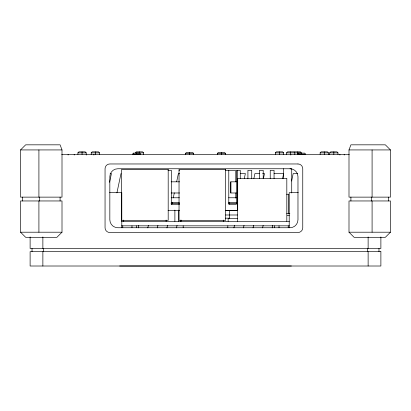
<?xml version="1.0" encoding="UTF-8"?>
<svg xmlns="http://www.w3.org/2000/svg" width="411" height="411" viewBox="0 0 411 411"><rect width="100%" height="100%" fill="white"/><g stroke="black" fill="none" stroke-linecap="round" stroke-linejoin="round"><path stroke-width="0.62" d="M235.786 181.821L235.796 170.663L228.701 170.663M109.588 182.279L111.432 173.534L110.153 173.534M116.919 192.898L120.998 173.534M138.255 227.874L138.784 225.377M147.821 227.874L148.35 225.377M157.387 227.874L157.916 225.377M166.953 227.874L167.483 225.377M171.952 204.139L172.348 202.263M173.267 197.891L174.321 192.898M176.684 181.652L178.395 173.534L179.669 173.534M176.519 227.874L177.049 225.377M229.348 204.139L229.744 202.263M233.921 227.874L234.445 225.377M244.309 178.528L245.362 173.534L240.26 173.534M243.487 227.874L244.011 225.377M253.875 178.528L254.928 173.534L259.392 173.534M253.053 227.874L253.577 225.377M263.441 178.528L264.494 173.534L262.578 173.534M262.619 227.874L263.143 225.377M272.185 227.874L272.709 225.377M282.573 178.528L283.626 173.534L274.06 173.534M291.615 181.03L293.192 173.534L297.656 173.534M348.996 149.933L350.907 144.831L385.348 144.831L390.45 149.933L390.45 197.131L348.996 197.131L348.996 149.933L390.45 149.933M77.915 154.397L77.915 152.871L78.881 151.849L85.236 151.849L86.202 152.871L86.253 155.039M91.211 154.397L91.211 152.871L92.177 151.849L98.532 151.849L99.498 152.871L99.498 154.397M185.412 154.526L185.412 153.509L186.378 152.486L192.733 152.486L193.699 153.509L193.699 154.526M217.301 154.526L217.301 153.509L218.267 152.486L224.622 152.486L225.588 153.509L225.588 154.526M275.339 154.397L275.339 152.871L276.305 151.849L282.655 151.849L283.621 152.871L283.621 154.397M286.554 154.397L286.554 152.871L287.52 151.849L293.87 151.849L294.841 152.871L294.841 154.495M320.133 154.397L320.133 152.871L321.099 151.849L327.454 151.849L328.42 152.871L328.42 154.397M329.689 154.397L329.689 152.871L330.655 151.849L337.01 151.849L337.976 152.871L337.976 154.397M20.55 149.933L25.652 144.831L60.093 144.831L62.004 149.933L62.004 197.131L20.55 197.131L20.55 149.933L62.004 149.933M62.004 232.205L56.903 237.306L25.652 237.306L20.55 232.205L20.55 200.958L62.004 200.958L62.004 232.205L20.55 232.205M390.45 232.205L385.348 237.306L354.097 237.306L348.996 232.205L348.996 200.958L390.45 200.958L390.45 232.205L348.996 232.205M294.163 151.849L300.513 151.849L301.479 152.871L286.554 152.871M77.915 152.871L86.202 152.871M91.211 152.871L99.498 152.871M143.578 152.871L135.296 152.871L136.262 151.849L142.612 151.849L143.578 152.871L143.578 154.397M275.339 152.871L283.621 152.871M320.133 152.871L328.42 152.871M329.689 152.871L337.976 152.871M185.412 153.509L193.699 153.509M217.301 153.509L225.588 153.509M61.691 154.397L349.304 154.397M168.001 170.344L171.382 170.344L171.382 204.144M179.032 170.344L179.638 170.344M225.588 170.344L228.778 170.344L228.778 204.144L236.433 204.144L236.433 170.344L240.26 170.344L240.26 178.636M171.13 181.821L179.612 181.821M236.417 192.985L230.797 192.985L230.797 181.821L236.417 181.821M109.578 192.667L121.795 192.667L121.795 227.74M298.299 192.667L289.205 192.667L289.205 227.74M171.13 192.985L179.612 192.985M286.657 194.259L288.697 194.259L288.697 213.802M171.176 197.768L179.412 197.768M228.675 197.768L236.777 197.768M171.176 202.551L179.412 202.551M228.608 202.551L236.777 202.551M170.986 203.825L179.71 203.825M228.459 203.825L236.751 203.825M171.197 204.144L179.638 204.144M225.639 210.489L237.707 210.489L237.707 170.344M168.078 210.524L179.669 210.524M225.588 210.524L237.707 210.524M286.739 213.391L289.858 213.391M225.588 214.989L237.548 214.989M287.212 215.626L289.318 215.626M225.269 218.174L229.734 218.174M237.548 218.493L228.141 218.493L228.141 221.365M121.553 221.365L289.318 221.365M121.62 225.829L289.38 225.829M388.539 197.131L388.539 200.958M380.884 236.952L380.884 248.47L30.116 248.47L30.116 236.952M378.973 248.47L378.973 251.655M372.089 149.933L372.089 197.131M372.089 200.958L372.089 232.205M371.297 197.131L371.297 200.958M368.128 236.952L368.128 248.47M368.128 251.655L368.128 266.009M367.336 248.47L367.336 251.655M350.907 197.131L350.907 200.958M344.192 154.397L344.192 155.039M339.918 154.397L339.918 155.039M333.835 151.849L333.835 154.397M324.274 151.849L324.274 154.397M301.515 153.123L301.515 154.146M297.338 151.849L297.338 154.397M291.723 192.985L291.723 168.751L117.808 168.751A7.973 7.973 0 0 0 109.835 176.72L109.835 219.772A7.973 7.973 0 0 0 117.808 227.74L290.002 227.74A7.973 7.973 0 0 0 297.975 219.772L297.975 176.72A7.973 7.973 0 0 0 290.002 168.751M291.373 266.009L119.627 266.009M290.834 154.397L290.834 155.039M290.695 151.849L290.695 154.397M288.229 225.829L288.229 227.74M286.816 221.365L286.816 178.317L237.388 178.317L237.388 221.365M283.626 168.751L283.626 178.317M279.48 151.849L279.48 154.397M279.023 225.829L279.023 227.74M274.42 225.829L274.42 227.74M274.06 178.636L274.06 170.344L270.233 170.344L270.233 178.636M263.215 178.636L263.215 170.344L259.392 170.344L259.392 178.636M251.738 178.636L251.738 170.344L247.91 170.344L247.91 178.636M235.796 192.985L235.796 198.087M230.833 181.821L230.833 192.985M229.415 210.489L229.415 218.493M227.822 225.829L227.822 227.622M223.517 220.09L223.517 221.365M221.442 152.486L221.442 154.526M189.558 152.486L189.558 154.526M183.178 225.829L183.178 227.622M181.107 220.09L181.107 221.365M180.311 220.09L180.311 221.365M178.713 210.088L178.713 221.365M174.886 210.088L174.886 221.365M166.116 220.09L166.116 221.365M139.437 151.849L139.437 152.871M136.642 153.123L136.642 154.146M136.58 225.829L136.58 227.74M131.977 225.829L131.977 227.74M123.706 220.09L123.706 221.365M122.771 225.829L122.771 227.74M95.352 151.849L95.352 154.397M93.888 154.397L93.888 155.039M82.056 151.849L82.056 154.397M74.211 154.397L74.211 155.039M68.108 154.397L68.108 155.039M60.093 197.131L60.093 200.958M43.664 248.47L43.664 251.655M42.872 236.952L42.872 248.47M42.872 251.655L42.872 266.009M39.703 197.131L39.703 200.958M38.911 149.933L38.911 197.131M38.911 200.958L38.911 232.205M32.027 248.47L32.027 251.655M22.461 197.131L22.461 200.958M133.467 153.123L132.501 154.146L140.783 154.146L139.817 153.123L133.467 153.123M298.34 153.123L297.369 154.146L305.656 154.146L304.69 153.123L298.34 153.123M297.975 163.968L109.835 163.968A4.783 4.783 0 0 0 105.052 168.751L105.052 227.74A4.783 4.783 0 0 0 109.835 232.523L297.975 232.523A4.783 4.783 0 0 0 302.758 227.74L302.758 168.751A4.783 4.783 0 0 0 297.975 163.968M168.191 169.389L121.635 169.389L121.635 220.409L168.191 220.409L168.191 169.389M225.588 169.389L179.032 169.389L179.032 220.409L225.588 220.409L225.588 169.389M380.884 251.655L30.116 251.655L30.116 266.009L380.884 266.009L380.884 251.655"/></g></svg>
